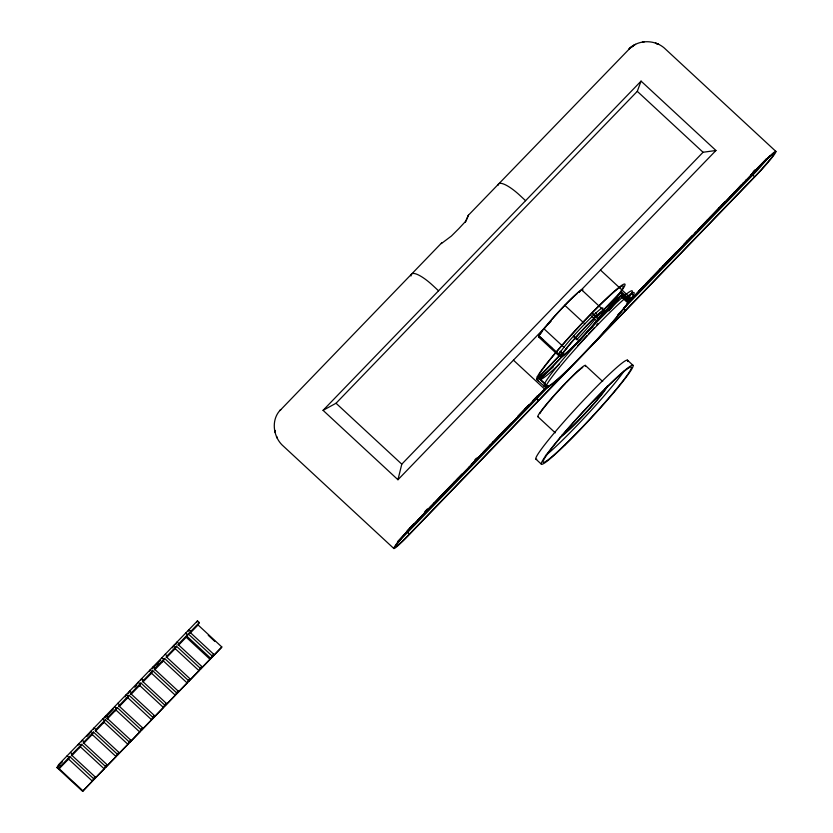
<?xml version="1.0" encoding="UTF-8"?>
<svg xmlns="http://www.w3.org/2000/svg" width="833" height="833" viewBox="0 0 833 833"><rect width="100%" height="100%" fill="white"/><g stroke="black" fill="none" stroke-linecap="round" stroke-linejoin="round"><path stroke-width="1.25" d="M441.365 243.58L451.382 236.051L458.796 228.659L465.762 221.172L468.448 215.226L465.272 222.38M397.955 479.735L401.787 464.168L703.052 152.262L715.953 150.492L641.066 81.113L323.069 410.346L397.955 479.735L545.74 326.723M323.069 410.346L336.032 403.245L637.287 91.338L641.066 81.113M581.528 289.728L602.509 309.251A32.466 2.468 -47.2 0 0 601.863 308.179L601.114 308.647A32.466 2.468 -47.2 0 0 564.93 346.111L563.493 347.913A32.466 2.468 -47.2 0 0 558.995 354.296L558.704 354.962A32.466 2.468 -47.2 0 0 559.089 355.608L559.578 355.389L536.556 379.234L545.688 387.699M576.394 343.54A32.466 2.468 -47.2 0 0 598.406 319.122L601.124 315.676A32.466 2.468 -47.2 0 0 603.831 311.823L604.341 310.938A32.466 2.468 -47.2 0 0 603.696 309.876L602.936 310.345A32.466 2.468 -47.2 0 0 566.752 347.809L565.315 349.61A32.466 2.468 -47.2 0 0 560.828 355.993L560.526 356.659A32.466 2.468 -47.2 0 0 560.921 357.305L562.223 356.586A32.466 2.468 -47.2 0 0 575.697 344.237M602.665 312.667A29.967 2.28 -47.2 0 0 602.072 311.688L601.374 312.125A29.967 2.28 -47.2 0 0 567.971 346.705L566.648 348.361A29.967 2.28 -47.2 0 0 562.494 354.254L562.223 354.879A29.967 2.28 -47.2 0 0 563.098 355.243L564.67 354.171A29.967 2.28 -47.2 0 0 595.72 322.017L598.521 318.57A29.967 2.28 -47.2 0 0 602.197 313.489L604.341 310.938M595.418 312.906L598.167 315.447L621.189 291.612L624.271 286.719A64.922 4.936 -47.2 0 0 588.91 315.967A64.922 4.936 -47.2 0 0 537.243 376.828L536.556 379.234M543.866 386.002L544.543 383.596A64.922 4.936 -47.2 0 1 596.22 322.735A64.922 4.936 -47.2 0 1 631.581 293.487L633.403 295.184A64.922 4.936 -47.2 0 0 598.042 324.433A64.922 4.936 -47.2 0 0 546.375 385.283L546.063 387.98A64.922 4.936 -47.2 0 0 568.179 369.685L570.147 367.749M198.067 624.969L221.807 646.96L221.495 647.574L82.613 791.35L57.04 767.662L58.602 764.642L197.494 620.845L199.316 622.532L198.067 624.969L190.382 632.913M69.795 756.624L60.424 766.329L59.174 768.765L68.545 759.061L69.795 756.624L93.546 778.626L92.286 781.062L82.613 791.35M67.712 759.925L68.962 757.499L67.14 755.802M71.44 755.687L72.273 754.063L70.451 752.376M78.146 745.15L78.989 743.536L80.811 745.223L79.562 747.659M81.467 741.724L82.3 740.1L84.123 741.797L83.29 743.411M71.877 755.614L80.395 746.795L81.655 744.358L105.395 766.36L104.135 768.786L93.931 779.365L95.181 776.929L71.44 754.927L81.655 744.358M89.995 732.884L90.839 731.259L92.661 732.957L91.411 735.393M93.317 729.458L94.15 727.834L95.982 729.521M83.727 743.338L92.244 734.519L93.504 732.092L117.245 754.094L115.995 756.52L105.781 767.089L107.04 764.663L83.29 742.661L93.504 732.092M103.261 723.117L104.51 720.691L102.688 718.994M95.576 731.072L104.094 722.253L105.354 719.816L129.094 741.818L127.845 744.254L117.63 754.823L118.89 752.386L95.139 730.395L105.354 719.816M106.988 718.879L107.832 717.255L105.999 715.568L104.75 717.994L113.288 709.154M115.11 710.851L116.36 708.414L114.537 706.728M107.426 718.806L115.943 709.987L117.203 707.55L140.944 729.552L139.694 731.978L129.479 742.557L130.739 740.12L106.988 718.119L117.203 707.55M118.838 706.603L119.681 704.989L117.849 703.291M125.137 696.888L126.387 694.451L128.22 696.149L126.96 698.585M128.449 693.452L129.698 691.026L131.531 692.712L130.698 694.337M119.275 706.53L127.793 697.71L129.053 695.284L152.793 717.286L151.544 719.712L141.329 730.281L142.589 727.855L118.838 705.853L129.053 695.284M137.403 683.81L138.236 682.185L140.069 683.883L138.809 686.309M140.715 680.374L141.558 678.76L143.38 680.446M131.125 694.264L139.652 685.444L140.902 683.008L164.642 705.01L163.393 707.446L153.178 718.015L154.438 715.578L130.698 693.587L140.902 683.008M149.253 671.544L150.086 669.919L151.918 671.606L150.658 674.043M152.564 668.108L153.407 666.483L155.23 668.181L154.397 669.794M142.974 681.998L151.502 673.179L152.751 670.742L176.502 692.744L175.242 695.17L165.038 705.749L166.288 703.312L142.547 681.311L152.751 670.742M162.508 661.777L163.768 659.34L161.935 657.654M154.834 669.722L163.351 660.902L164.601 658.476L188.352 680.478L187.092 682.904L176.888 693.472L178.137 691.046L154.397 669.045L164.601 658.476M166.246 657.529L167.079 655.904L165.257 654.217M172.535 647.814L173.795 645.377L175.617 647.074L174.357 649.501M175.846 644.378L177.106 641.951L178.928 643.638L178.095 645.263M166.683 657.456L175.201 648.636L176.45 646.21L200.201 668.201L198.941 670.638L188.737 681.207L189.986 678.77L166.246 656.779L176.45 646.21M188.123 631.299L188.956 629.675L190.778 631.372L189.945 632.997M187.05 636.37L188.3 633.934L212.051 655.935L210.791 658.372L187.05 636.37L178.512 645.2M196.65 622.459L197.494 620.845M199.316 622.532L178.095 644.503L201.836 666.504L200.586 668.941L221.807 646.96M212.436 656.664L213.696 654.238L189.945 632.237M406.087 532.756L406.556 531.839M409.399 529.319L410.336 527.497M417.937 520.479L418.874 518.657M421.248 517.054L422.185 515.231M429.786 508.213L430.723 506.391M433.098 504.777L434.045 502.955M441.636 495.947L442.573 494.125M444.947 492.511L445.894 490.689M453.485 483.671L454.422 481.849M456.796 480.245L457.744 478.423M465.335 471.405L465.803 470.499M468.646 467.969L469.125 467.063M477.184 459.139L478.132 457.317L471.301 464.387M480.506 455.703L481.443 453.881M489.033 446.863L489.981 445.041M492.355 443.437L493.292 441.615M500.883 434.597L501.83 432.775M504.204 431.171L505.142 429.339M512.743 422.331L513.211 421.415M516.054 418.895L516.522 417.989M524.592 410.055L525.529 408.232M527.903 406.629L528.84 404.807M538.961 394.415L536.702 398.788L538.524 400.486L538.212 401.089M544.178 389.542L544.49 388.938L513.44 360.168M578.498 341.363L578.82 340.759L573.333 335.689M586.349 326.172L586.661 325.557M625.864 299.339L627.551 296.048L624.823 299.266M627.811 297.058L626.249 300.099L627.957 298.329M624.865 306.502L623.73 308.689L625.562 310.376L625.25 310.99M628.061 300.296L629.384 297.745L626.645 300.963M631.206 299.432L631.518 298.828L600.468 270.059M635.35 295.382L643.878 285.709M638.672 291.946L639.609 290.123M647.21 283.116L648.147 281.283M650.521 279.68L651.458 277.858M659.059 270.84L659.996 269.017M662.37 267.414L663.307 265.592M670.909 258.574L671.846 256.751M674.22 255.137L675.157 253.315M682.758 246.308L683.227 245.391M686.069 242.872L687.017 241.049M694.607 234.031L695.545 232.209M697.919 230.606L698.866 228.783M706.457 221.765L707.394 219.943M709.768 218.329L710.716 216.507M718.306 209.499L719.254 207.667M721.617 206.063L722.565 204.241M730.156 197.223L741.245 184.905M733.477 193.797L734.414 191.975M742.005 184.957L742.953 183.135M745.327 181.521L746.264 179.699M753.855 172.691L754.802 170.869M757.176 169.255L758.113 167.433M631.581 293.487L628.499 298.381M633.403 295.184L628.467 302.65A64.922 4.936 -47.2 0 1 596.147 340.718L593.939 343.123M619.471 293.383L622.595 288.447A62.433 4.748 -47.2 0 0 588.598 316.571A62.433 4.748 -47.2 0 0 538.909 375.089L538.274 377.453M628.603 301.848L762.07 163.664A24.969 1.895 -47.2 0 1 775.669 152.418A24.969 1.895 -47.2 0 1 755.791 175.825L407.67 536.254A24.969 1.895 -47.2 0 1 394.071 547.5A24.969 1.895 -47.2 0 1 413.939 524.092L547.75 386.137A62.433 4.748 -47.2 0 0 582.048 355.431A62.433 4.748 -47.2 0 0 626.989 304.097L628.603 301.848L621.303 295.08L619.679 297.329A62.433 4.748 -47.2 0 1 608.871 310.917M618.711 294.466L617.857 295.632A62.433 4.748 -47.2 0 1 602.446 314.635M625.937 297.725L620.45 292.654L619.335 294.195A64.922 4.936 -47.2 0 1 603.311 313.947M769.827 155.854L760.404 166.923A26.677 2.03 -47.2 0 1 752.793 175.055L617.409 315.238M596.584 317.435L620.45 292.654M601.832 311.834L603.446 310.032M441.771 242.788L279.971 410.534L280.711 409.649C271.079 419.186 272.891 435.659 282.002 444.884L393.822 548.489M468.271 215.362L630.654 47.554M62.465 761.768L57.342 767.068L82.915 790.767M87.017 736.351L89.579 733.696M152.147 668.92L160.686 660.08M93.546 778.626L95.181 776.929M105.395 766.36L107.04 764.663M117.245 754.094L118.89 752.386M129.094 741.818L130.739 740.12M140.944 729.552L142.589 727.855M152.793 717.286L154.438 715.578M164.642 705.01L166.288 703.312M176.502 692.744L178.137 691.046M188.352 680.478L189.986 678.77M200.201 668.201L201.836 666.504M212.051 655.935L213.696 654.238M547.531 324.87L551.123 321.153M578.935 292.352L715.953 150.492M561.348 354.202A32.466 2.468 -47.2 0 1 560.401 354.889L538.607 377.682A62.433 4.748 -47.2 0 0 553.039 366.593M560.828 355.993L562.494 354.254M559.318 364.083A62.433 4.748 -47.2 0 1 540.44 379.369L563.327 355.097L559.682 351.713M621.303 295.08L598.063 319.133L592.586 314.051M540.242 379.286L564.097 354.577L560.442 351.193M578.852 340.812L583.954 335.543M424.84 511.639L427.402 508.984M474.8 459.91L476.507 458.14M753.178 171.692L754.885 169.922M407.025 530.933L413.751 523.957M423.893 513.461L462.013 473.998M483.15 452.111L511.118 423.154M517.845 416.188L528.018 405.661M533.11 400.381L537.379 395.967L536.442 397.789L397.549 541.585M645.585 283.938L676.865 251.545M683.695 244.475L692.129 235.749M699.72 227.898L725.126 201.586M750.533 175.284L766.652 158.593L765.714 160.415L626.822 304.222M400.611 539.43A26.677 2.03 -47.2 0 0 407.639 532.412L549.353 385.7M402.433 541.127A26.677 2.03 -47.2 0 0 409.461 534.109L754.625 176.752A26.677 2.03 -47.2 0 0 762.237 168.61L771.65 157.552A20.731 1.572 -47.2 0 0 773.826 153.355L767.297 158.801A26.677 2.03 -47.2 0 0 760.269 165.819L627.843 302.92L620.533 296.152L596.667 320.861L591.191 315.78M57.04 767.662L58.851 765.787M134.779 687.183L136.581 685.309M156.469 664.724L158.28 662.86M629.977 48.127L633.215 45.648L628.842 49.22C637.891 39.526 654.144 39.411 664.088 47.835L775.908 151.439M400.611 539.43L397.424 542.356M402.433 541.127L395.925 546.563A20.731 1.572 -47.2 0 1 398.07 542.377L407.504 531.308A26.677 2.03 -47.2 0 1 415.115 523.166L547.541 386.054L540.096 379.15M565.794 349.006L567.086 347.809M578.581 292.456L580.153 291.383M634.184 45.055L631.185 47.106L635.589 44.316M582.423 290.634A32.466 2.468 -47.2 0 0 581.778 289.561L581.018 290.04A32.466 2.468 -47.2 0 0 544.834 327.494L543.397 329.295A32.466 2.468 -47.2 0 0 538.909 335.689L538.659 337.011L539.492 336.782L543.147 340.166M752.793 175.065L754.625 176.752M637.287 91.338L703.052 152.262M525.581 200.68L519.698 195.224A24.969 6.57 44 0 0 498.04 185.322M621.189 291.612L630.321 300.067M627.759 299.422L629.592 301.109M626.874 298.88L628.696 300.567M593.221 313.687L596.876 317.071M627.426 360.158L632.903 365.239M564.743 305.253L584.839 323.87M573.937 337.136L576.675 339.677A32.466 2.468 -47.2 0 0 594.991 319.372M585.328 365.395L602.675 381.472M543.876 328.702L563.972 347.309M558.422 353.296L560.245 354.993M558.995 354.296L538.909 335.689L541.044 333.138A29.967 2.28 -47.2 0 1 542.533 330.94M549.541 346.08L552.279 348.621M538.659 337.011L558.745 355.629M537.243 376.828L546.375 385.283M536.66 379.4L538.493 381.098M438.554 290.79L432.66 285.334A24.969 6.57 44 0 0 411.002 276.004M537.931 416.771L555.278 432.848M536.015 459.233L541.492 464.314M336.032 403.245L401.787 464.168M407.639 532.422L409.461 534.109M208.24 635.287L214.862 641.431M185.644 633.111L187.467 634.798L186.217 637.235L209.958 659.236M175.201 648.636L198.941 670.638M163.351 660.902L187.092 682.904M151.502 673.179L175.242 695.17M139.652 685.444L163.393 707.446M127.793 697.71L151.544 719.712M115.943 709.987L139.694 731.978M104.094 722.253L127.845 744.254M92.244 734.519L115.995 756.52M80.395 746.795L104.135 768.786M68.545 759.061L92.286 781.062M58.602 764.642L60.424 766.329M276.546 436.638L277.181 437.96L276.483 436.502M274.619 430.224L274.911 431.577L274.578 430.015M274.973 431.942L274.682 430.422L274.942 431.765M596.834 321.069A62.433 4.748 -47.2 0 1 595.533 322.538M594.887 323.277A62.433 4.748 -47.2 0 1 578.435 341.186M598.011 323.496A62.433 4.748 -47.2 0 1 596.709 324.964M594.054 327.931A62.433 4.748 -47.2 0 1 588.608 333.929M587.223 335.428A62.433 4.748 -47.2 0 1 577.488 345.799M596.803 321.403A64.922 4.936 -47.2 0 1 590.576 328.358M553.424 366.593A64.922 4.936 -47.2 0 1 538.118 379.171M546.292 385.46A64.922 4.936 -47.2 0 1 545.428 385.939M543.553 329.576A29.967 2.28 -47.2 0 1 544.73 328.056L547.531 324.599A29.967 2.28 -47.2 0 1 550.832 320.715M551.425 320.028A29.967 2.28 -47.2 0 1 577.529 293.299M539.867 413.605A32.466 2.468 -47.2 0 1 541.086 411.637M541.991 410.346A32.466 2.468 -47.2 0 1 565.701 383.18M566.419 382.441A32.466 2.468 -47.2 0 1 569.876 378.932M570.543 378.265A32.466 2.468 -47.2 0 1 582.736 367.488M538.295 416.75A34.965 2.655 -47.2 0 1 560.192 388.719A34.965 2.655 -47.2 0 1 585.38 366.104M607.382 385.939A34.965 2.655 -47.2 0 1 586.14 412.491A34.965 2.655 -47.2 0 1 560.213 437.054M605.685 387.751A32.466 2.468 -47.2 0 1 585.953 412.408A32.466 2.468 -47.2 0 1 561.879 435.222M536.723 459.202A67.421 5.123 -47.2 0 1 578.956 405.14A67.421 5.123 -47.2 0 1 627.52 361.522M624.073 371.101A64.922 4.936 -47.2 0 1 586.203 415.771A64.922 4.936 -47.2 0 1 545.448 455.682M642.493 42.066L643.982 41.837L642.493 42.066M656.987 43.67L655.467 43.108L658.58 44.388L657.081 43.712M564.649 445.353A67.421 5.123 -47.2 0 0 633.174 365.687A67.421 5.123 -47.2 0 0 563.774 433.285A67.421 5.123 -47.2 0 0 564.649 445.353M565.482 444.218A64.922 4.936 -47.2 0 0 631.466 367.499A64.922 4.936 -47.2 0 0 564.639 432.598A64.922 4.936 -47.2 0 0 565.482 444.218"/></g></svg>
